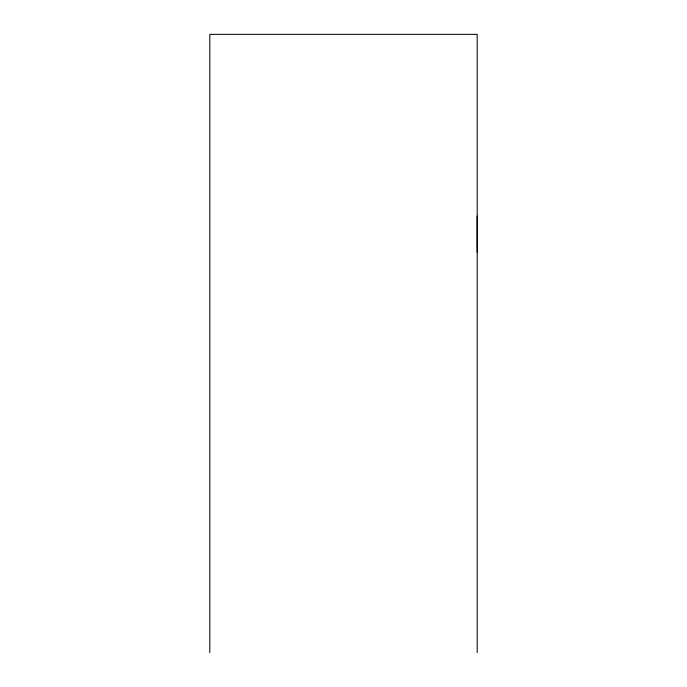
<?xml version="1.0" encoding="UTF-8"?>
<svg xmlns="http://www.w3.org/2000/svg" width="687" height="687" viewBox="0 0 687 687"><rect width="100%" height="100%" fill="white"/><g stroke="black" fill="none" stroke-linecap="round" stroke-linejoin="round"><path stroke-width="1.03" d="M477.19 252.146L477.19 216.139M477.19 652.65L477.19 34.35L209.81 34.35L209.81 652.65"/></g></svg>
